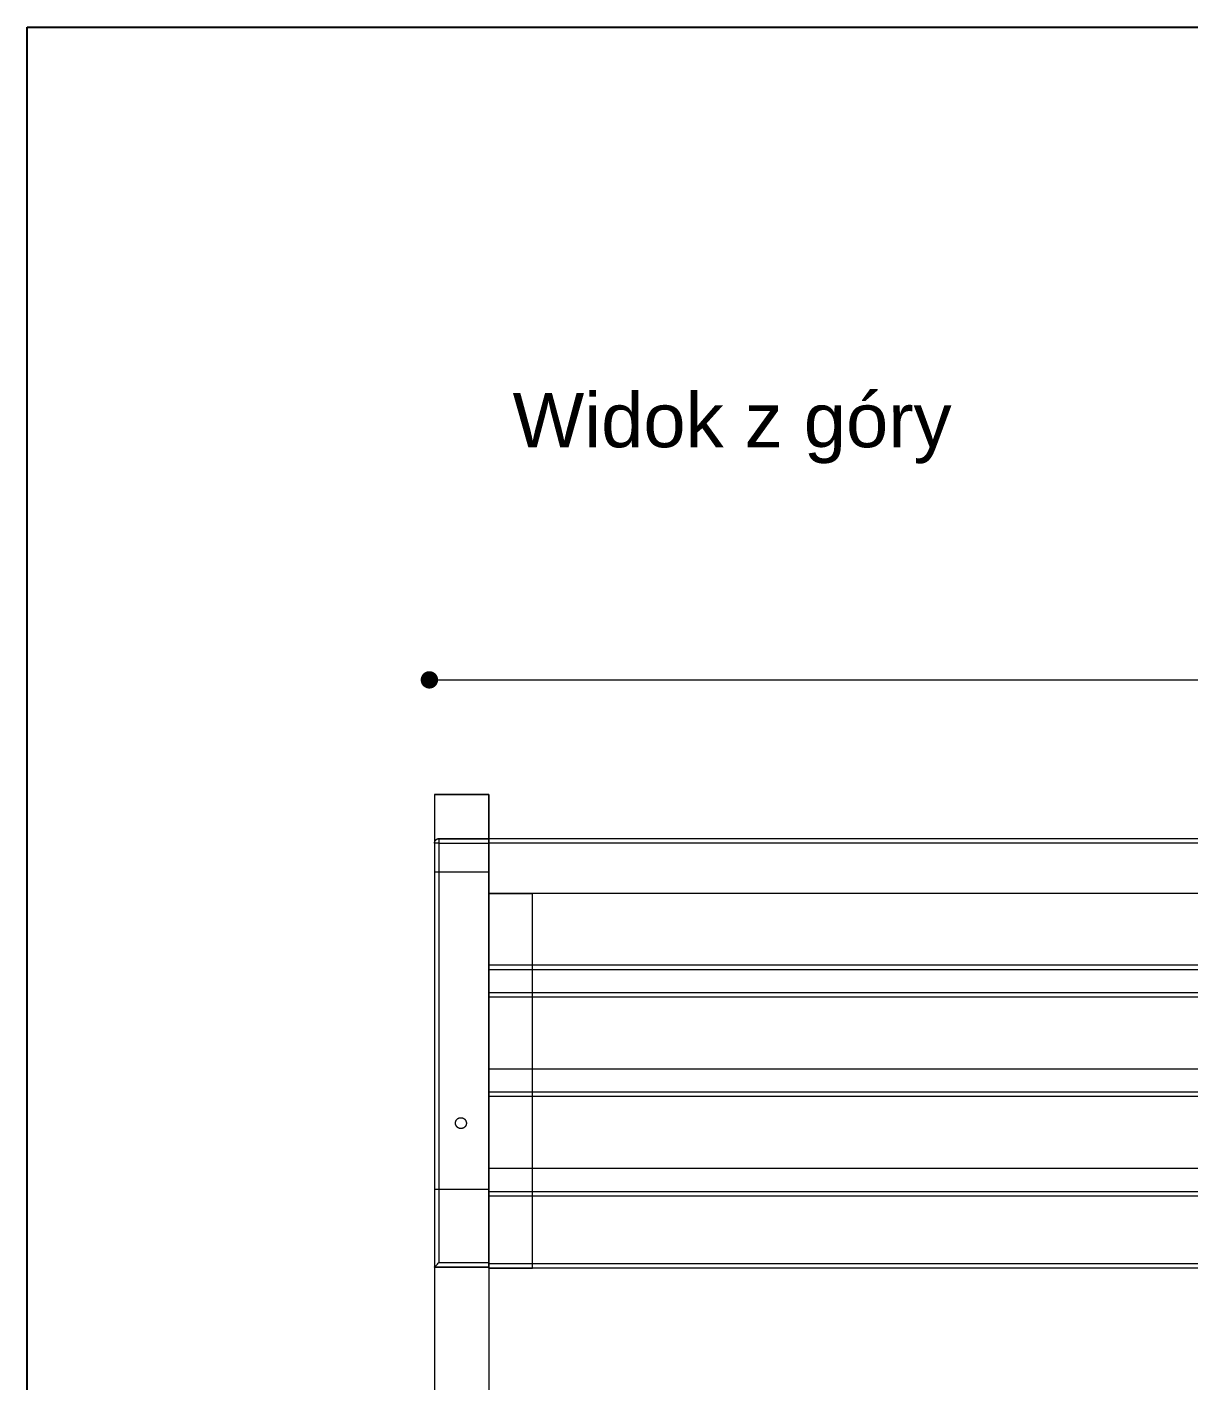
# Model space of a CAD drawing. Header units: millimetres. Extents: x 27531 to 32481, y 14140 to 19587.
# Drawn here: x 27531 to 28599, y 18343 to 19587 of the extents above; entities that cross this region are included whole.
import ezdxf

# ---------------------------------------------------------------- set-up
doc = ezdxf.new("R2010")
doc.units = ezdxf.units.MM
doc.header["$LTSCALE"] = 3
doc.layers.add('Warstwa 1', color=7, linetype='Continuous')
doc.layers.add('WymiaryARTUR', color=7, linetype='Continuous', lineweight=25)
doc.styles.get("Standard").update_dxf_attribs({"font": 'arial.ttf'})
doc.dimstyles.new('MATEUSZ', dxfattribs={"dimtxt": 35, "dimasz": 16, "dimexe": 0.18, "dimexo": 0.0625, "dimgap": 0.09, "dimtad": 0, "dimdec": 0, "dimdsep": 46, "dimtxsty": 'Standard', "dimblk": 'DOT', "dimcen": 0.09, "dimse1": 1, "dimse2": 1, "dimadec": 0, "dimazin": 0, "dimtfac": 1, "dimtdec": 0, "dimtofl": 0, "dimtmove": 0, "dimatfit": 3, "dimfxl": 1, "dimtolj": 1, "dimtzin": 0, "dimlwd": 9, "dimlwe": 9, "dimarcsym": 0})

# ---------------------------------------------------------------- blocks, each defined once
blk = doc.blocks.new('_Dot')
at = {"color": 0, "linetype": 'ByBlock', "lineweight": -2}
blk.add_line((-0.5, 0), (-1, 0), dxfattribs=at)
at = {"color": 0, "linetype": 'ByBlock', "const_width": 0.5}
blk.add_lwpolyline([(-0.25, 0, 1), (0.25, 0, 1)], format="xyb", close=True, dxfattribs=at)
blk = doc.blocks.new('*D22')
at = {"layer": 'Defpoints', "color": 0, "linetype": 'Continuous', "transparency": 16777216}
for p in [(29500.6, 18987.1), (27900.6, 18911.9), (29500.6, 18911.9)]:
    blk.add_point(p, dxfattribs=at)
at = {"layer": 'WymiaryARTUR', "color": 0, "linetype": 'Continuous', "lineweight": 9, "transparency": 16777216}
for p, q in [((27916.6, 18987.1), (28654.4, 18987.1)), ((29484.6, 18987.1), (28755.7, 18987.1))]:
    blk.add_line(p, q, dxfattribs=at)
at = {"layer": 'WymiaryARTUR', "color": 0, "linetype": 'Continuous', "lineweight": 9, "transparency": 16777216, "xscale": 16, "yscale": 16, "zscale": 16, "rotation": 180}
blk.add_blockref('_Dot', (27900.6, 18987.1), dxfattribs=at)
at = {"layer": 'WymiaryARTUR', "color": 0, "linetype": 'Continuous', "lineweight": 9, "transparency": 16777216, "xscale": 16, "yscale": 16, "zscale": 16}
blk.add_blockref('_Dot', (29500.6, 18987.1), dxfattribs=at)
at = {"layer": 'WymiaryARTUR', "color": 0, "linetype": 'Continuous', "transparency": 16777216, "insert": (28654.5, 18987.1), "char_height": 35, "attachment_point": 4}
blk.add_mtext('\\A1;1600', dxfattribs=at)
blk = doc.blocks.new('eweq')
at = {"layer": 'Warstwa 1', "color": 7, "lineweight": 18}
for points in [[(35307.24, 17001.06), (35307.24, 17001.06)], [(35313.59, 17001.06), (35313.59, 17001.06)], [(35307.75, 16995.39), (35307.24, 16995.39)], [(35307.24, 16995.39), (35307.24, 16946.01)], [(35307.75, 16995.89), (35313.59, 16995.89)], [(35313.59, 16995.89), (35307.75, 16995.89)], [(35307.75, 16995.89), (35307.75, 16995.39)], [(35307.75, 16995.39), (35307.75, 16946.52)], [(35307.75, 16995.39), (35313.59, 16995.39)], [(35313.59, 16995.89), (35313.59, 16995.89)], [(35504.09, 16995.89), (35313.59, 16995.89)], [(35313.59, 16995.89), (35313.59, 16995.89)], [(35504.09, 16995.39), (35313.59, 16995.39)], [(35313.59, 16989.54), (35313.59, 16981.16)], [(35313.59, 16989.54), (35313.59, 16989.54)], [(35313.59, 16980.65), (35313.59, 16989.54)], [(35313.59, 16989.54), (35313.59, 16989.54)], [(35313.59, 16989.54), (35318.67, 16989.54)], [(35313.59, 16989.54), (35313.59, 16989.54)], [(35313.59, 16989.54), (35318.67, 16989.54)], [(35313.59, 16945.89), (35313.59, 16989.54)], [(35313.59, 16945.89), (35313.59, 16989.54)], [(35318.67, 16989.54), (35318.67, 16989.54)], [(35318.67, 16945.89), (35318.67, 16989.54)], [(35318.67, 16945.89), (35318.67, 16989.54)], [(35504.09, 16981.16), (35313.59, 16981.16)], [(35504.09, 16980.65), (35313.59, 16980.65)], [(35313.59, 16980.65), (35313.59, 16980.65)], [(35504.09, 16977.95), (35313.59, 16977.95)], [(35313.59, 16977.95), (35313.59, 16977.95)], [(35313.59, 16969.06), (35313.59, 16977.95)], [(35504.09, 16977.45), (35313.59, 16977.45)], [(35313.59, 16977.45), (35313.59, 16969.06)], [(35313.59, 16969.06), (35313.59, 16969.06)], [(35504.09, 16966.37), (35313.59, 16966.37)], [(35313.59, 16966.37), (35313.59, 16966.37)], [(35504.09, 16966.37), (35313.59, 16966.37)], [(35504.09, 16965.86), (35313.59, 16965.86)], [(35313.59, 16957.48), (35313.59, 16965.86)], [(35504.09, 16965.86), (35313.59, 16965.86)], [(35313.59, 16965.86), (35313.59, 16957.48)], [(35313.59, 16957.48), (35313.59, 16957.48)], [(35504.09, 16954.78), (35313.59, 16954.78)], [(35504.09, 16954.78), (35313.59, 16954.78)], [(35313.59, 16954.78), (35313.59, 16954.78)], [(35504.09, 16954.27), (35313.59, 16954.27)], [(35313.59, 16954.27), (35313.59, 16946.4)], [(35504.09, 16954.27), (35313.59, 16954.27)], [(35313.59, 16945.89), (35313.59, 16954.27)], [(35307.75, 16946.52), (35313.59, 16946.52)], [(35313.59, 16946.01), (35307.24, 16946.01)], [(35307.24, 16946.01), (35313.59, 16946.01)], [(35313.59, 16946.01), (35307.24, 16946.01)], [(35307.24, 16946.01), (35307.24, 16946.01)], [(35504.09, 16946.4), (35313.59, 16946.4)], [(35313.59, 16946.01), (35313.59, 16946.01)], [(35504.09, 16945.89), (35313.59, 16945.89)], [(35313.59, 16945.89), (35313.59, 16945.89)], [(35313.59, 16945.89), (35318.67, 16945.89)], [(35313.59, 16945.89), (35313.59, 16945.89)], [(35313.59, 16945.89), (35318.67, 16945.89)], [(35318.67, 16945.89), (35318.67, 16945.89)]]:
    blk.add_lwpolyline(points, dxfattribs=at)
for points in [[(35313.59, 17001.06), (35311.47, 17001.06), (35309.35, 17001.06), (35307.24, 17001.06)], [(35307.24, 17001.06), (35307.24, 16985.71), (35307.24, 16970.37), (35307.24, 16955.03)], [(35307.24, 17001.06), (35307.24, 16998.05), (35307.24, 16995.05), (35307.24, 16992.05)], [(35313.59, 17001.06), (35311.47, 17001.06), (35309.35, 17001.06), (35307.24, 17001.06)], [(35307.24, 17001.06), (35307.24, 16968.93), (35307.24, 16936.8), (35307.24, 16904.67)], [(35307.24, 17001.06), (35307.24, 16968.93), (35307.24, 16936.8), (35307.24, 16904.67)], [(35307.24, 17001.06), (35309.35, 17001.06), (35311.47, 17001.06), (35313.59, 17001.06)], [(35313.59, 17001.06), (35313.59, 16985.71), (35313.59, 16970.37), (35313.59, 16955.03)], [(35313.59, 16992.05), (35313.59, 16995.05), (35313.59, 16998.05), (35313.59, 17001.06)], [(35313.59, 17001.06), (35313.59, 16968.93), (35313.59, 16936.8), (35313.59, 16904.67)], [(35313.59, 17001.06), (35313.59, 16968.93), (35313.59, 16936.8), (35313.59, 16904.67)], [(35307.24, 16995.39), (35307.24, 16978.93), (35307.24, 16962.47), (35307.24, 16946.01)], [(35313.59, 16995.89), (35313.59, 16979.27), (35313.59, 16962.64), (35313.59, 16946.01)], [(35504.09, 16995.89), (35440.59, 16995.89), (35377.09, 16995.89), (35313.59, 16995.89)], [(35313.59, 16995.89), (35313.59, 16993.78), (35313.59, 16991.66), (35313.59, 16989.54)], [(35313.59, 16995.39), (35313.59, 16979.1), (35313.59, 16962.81), (35313.59, 16946.52)], [(35313.59, 16989.54), (35313.59, 16991.49), (35313.59, 16993.44), (35313.59, 16995.39)], [(35307.24, 16992.05), (35309.35, 16992.05), (35311.47, 16992.05), (35313.59, 16992.05)], [(35307.24, 16992.05), (35307.24, 16976.7), (35307.24, 16961.36), (35307.24, 16946.01)], [(35313.59, 16992.05), (35313.59, 16976.7), (35313.59, 16961.36), (35313.59, 16946.01)], [(35504.09, 16989.54), (35440.59, 16989.54), (35377.09, 16989.54), (35313.59, 16989.54)], [(35504.09, 16989.54), (35440.59, 16989.54), (35377.09, 16989.54), (35313.59, 16989.54)], [(35504.09, 16989.54), (35440.59, 16989.54), (35377.09, 16989.54), (35313.59, 16989.54)], [(35504.09, 16989.54), (35440.59, 16989.54), (35377.09, 16989.54), (35313.59, 16989.54)], [(35504.09, 16980.65), (35440.59, 16980.65), (35377.09, 16980.65), (35313.59, 16980.65)], [(35504.09, 16977.95), (35440.59, 16977.95), (35377.09, 16977.95), (35313.59, 16977.95)], [(35504.09, 16969.06), (35440.59, 16969.06), (35377.09, 16969.06), (35313.59, 16969.06)], [(35504.09, 16969.06), (35440.59, 16969.06), (35377.09, 16969.06), (35313.59, 16969.06)], [(35504.09, 16957.48), (35440.59, 16957.48), (35377.09, 16957.48), (35313.59, 16957.48)], [(35504.09, 16957.48), (35440.59, 16957.48), (35377.09, 16957.48), (35313.59, 16957.48)], [(35307.24, 16955.03), (35307.24, 16952.02), (35307.24, 16949.02), (35307.24, 16946.01)], [(35313.59, 16955.03), (35311.47, 16955.03), (35309.35, 16955.03), (35307.24, 16955.03)], [(35313.59, 16946.01), (35313.59, 16949.02), (35313.59, 16952.02), (35313.59, 16955.03)], [(35504.09, 16945.89), (35440.59, 16945.89), (35377.09, 16945.89), (35313.59, 16945.89)]]:
    blk.add_open_spline(points, degree=3, dxfattribs=at)
for points, knots in [([(35307.24, 16995.39), (35307.24, 16995.45), (35307.25, 16995.52), (35307.28, 16995.58), (35307.33, 16995.71), (35307.42, 16995.8), (35307.55, 16995.85), (35307.62, 16995.88), (35307.68, 16995.89), (35307.75, 16995.89)], [0, 0, 0, 0, 1, 1, 1, 2, 2, 2, 3, 3, 3, 3]), ([(35307.75, 16995.89), (35307.71, 16995.89), (35307.67, 16995.89), (35307.63, 16995.88), (35307.6, 16995.87), (35307.56, 16995.86), (35307.53, 16995.84), (35307.49, 16995.83), (35307.46, 16995.81), (35307.43, 16995.78), (35307.4, 16995.76), (35307.37, 16995.73), (35307.35, 16995.7), (35307.33, 16995.67), (35307.31, 16995.64), (35307.29, 16995.61), (35307.27, 16995.58), (35307.26, 16995.54), (35307.25, 16995.5), (35307.24, 16995.46), (35307.24, 16995.43), (35307.24, 16995.39)], [0, 0, 0, 0, 1, 1, 1, 2, 2, 2, 3, 3, 3, 4, 4, 4, 5, 5, 5, 6, 6, 6, 7, 7, 7, 7]), ([(35313.59, 16995.39), (35313.59, 16995.42), (35313.59, 16995.46), (35313.59, 16995.5), (35313.59, 16995.53), (35313.59, 16995.57), (35313.59, 16995.61), (35313.59, 16995.64), (35313.59, 16995.67), (35313.59, 16995.7), (35313.59, 16995.73), (35313.59, 16995.76), (35313.59, 16995.78), (35313.59, 16995.81), (35313.59, 16995.82), (35313.59, 16995.84), (35313.59, 16995.86), (35313.59, 16995.87), (35313.59, 16995.88), (35313.59, 16995.89), (35313.59, 16995.89), (35313.59, 16995.89)], [0, 0, 0, 0, 1, 1, 1, 2, 2, 2, 3, 3, 3, 4, 4, 4, 5, 5, 5, 6, 6, 6, 7, 7, 7, 7]), ([(35313.59, 16995.89), (35313.59, 16995.89), (35313.59, 16995.88), (35313.59, 16995.86), (35313.59, 16995.85), (35313.59, 16995.82), (35313.59, 16995.78), (35313.59, 16995.74), (35313.59, 16995.7), (35313.59, 16995.65), (35313.59, 16995.6), (35313.59, 16995.55), (35313.59, 16995.5), (35313.59, 16995.46), (35313.59, 16995.42), (35313.59, 16995.39)], [0, 0, 0, 0, 1, 1, 1, 2, 2, 2, 3, 3, 3, 4, 4, 4, 5, 5, 5, 5]), ([(35313.59, 16981.16), (35313.59, 16981.11), (35313.59, 16981.04), (35313.59, 16980.99), (35313.59, 16980.94), (35313.59, 16980.88), (35313.59, 16980.84), (35313.59, 16980.79), (35313.59, 16980.76), (35313.59, 16980.73), (35313.59, 16980.7), (35313.59, 16980.68), (35313.59, 16980.67), (35313.59, 16980.66), (35313.59, 16980.65), (35313.59, 16980.65)], [0, 0, 0, 0, 1, 1, 1, 2, 2, 2, 3, 3, 3, 4, 4, 4, 5, 5, 5, 5]), ([(35313.59, 16977.95), (35313.59, 16977.95), (35313.59, 16977.94), (35313.59, 16977.92), (35313.59, 16977.91), (35313.59, 16977.87), (35313.59, 16977.84), (35313.59, 16977.8), (35313.59, 16977.76), (35313.59, 16977.71), (35313.59, 16977.66), (35313.59, 16977.61), (35313.59, 16977.55), (35313.59, 16977.52), (35313.59, 16977.48), (35313.59, 16977.45)], [0, 0, 0, 0, 1, 1, 1, 2, 2, 2, 3, 3, 3, 4, 4, 4, 5, 5, 5, 5]), ([(35313.59, 16966.37), (35313.59, 16966.37), (35313.59, 16966.35), (35313.59, 16966.34), (35313.59, 16966.32), (35313.59, 16966.29), (35313.59, 16966.25), (35313.59, 16966.21), (35313.59, 16966.17), (35313.59, 16966.12), (35313.59, 16966.07), (35313.59, 16966.02), (35313.59, 16965.97), (35313.59, 16965.93), (35313.59, 16965.9), (35313.59, 16965.86)], [0, 0, 0, 0, 1, 1, 1, 2, 2, 2, 3, 3, 3, 4, 4, 4, 5, 5, 5, 5]), ([(35313.59, 16965.86), (35313.59, 16965.91), (35313.59, 16965.98), (35313.59, 16966.03), (35313.59, 16966.08), (35313.59, 16966.14), (35313.59, 16966.18), (35313.59, 16966.22), (35313.59, 16966.26), (35313.59, 16966.29), (35313.59, 16966.32), (35313.59, 16966.34), (35313.59, 16966.35), (35313.59, 16966.36), (35313.59, 16966.37), (35313.59, 16966.37)], [0, 0, 0, 0, 1, 1, 1, 2, 2, 2, 3, 3, 3, 4, 4, 4, 5, 5, 5, 5]), ([(35309.69, 16962.78), (35309.69, 16962.76), (35309.69, 16962.76), (35309.7, 16962.74), (35309.7, 16962.72), (35309.7, 16962.7), (35309.7, 16962.68), (35309.71, 16962.66), (35309.71, 16962.65), (35309.71, 16962.63), (35309.72, 16962.6), (35309.72, 16962.59), (35309.73, 16962.57), (35309.74, 16962.55), (35309.74, 16962.54), (35309.75, 16962.52), (35309.76, 16962.5), (35309.76, 16962.49), (35309.77, 16962.47), (35309.78, 16962.45), (35309.79, 16962.44), (35309.8, 16962.42), (35309.82, 16962.4), (35309.83, 16962.39), (35309.84, 16962.37), (35309.85, 16962.36), (35309.86, 16962.35), (35309.88, 16962.33), (35309.89, 16962.32), (35309.9, 16962.31), (35309.92, 16962.29), (35309.93, 16962.28), (35309.95, 16962.27), (35309.96, 16962.26), (35309.98, 16962.25), (35309.99, 16962.24), (35310.01, 16962.23), (35310.03, 16962.22), (35310.04, 16962.21), (35310.06, 16962.2), (35310.08, 16962.19), (35310.09, 16962.19), (35310.11, 16962.18), (35310.13, 16962.17), (35310.15, 16962.17), (35310.16, 16962.16), (35310.18, 16962.16), (35310.2, 16962.15), (35310.22, 16962.15), (35310.24, 16962.15), (35310.26, 16962.14), (35310.27, 16962.14), (35310.29, 16962.14), (35310.31, 16962.14), (35310.33, 16962.14), (35310.35, 16962.14), (35310.37, 16962.14), (35310.39, 16962.14), (35310.41, 16962.15), (35310.42, 16962.15), (35310.44, 16962.15), (35310.46, 16962.15), (35310.48, 16962.16), (35310.5, 16962.16), (35310.52, 16962.17), (35310.54, 16962.17), (35310.55, 16962.18), (35310.57, 16962.19), (35310.59, 16962.2), (35310.6, 16962.2), (35310.62, 16962.21), (35310.64, 16962.22), (35310.65, 16962.23), (35310.67, 16962.24), (35310.69, 16962.25), (35310.7, 16962.26), (35310.72, 16962.27), (35310.73, 16962.28), (35310.75, 16962.3), (35310.76, 16962.31), (35310.77, 16962.32), (35310.79, 16962.34), (35310.8, 16962.35), (35310.81, 16962.36), (35310.82, 16962.38), (35310.84, 16962.39), (35310.85, 16962.41), (35310.86, 16962.42), (35310.87, 16962.44), (35310.88, 16962.46), (35310.89, 16962.47), (35310.9, 16962.49), (35310.9, 16962.51), (35310.91, 16962.52), (35310.92, 16962.54), (35310.93, 16962.56), (35310.93, 16962.57), (35310.94, 16962.59), (35310.94, 16962.61), (35310.95, 16962.63), (35310.95, 16962.64), (35310.96, 16962.67), (35310.96, 16962.68), (35310.96, 16962.7), (35310.96, 16962.73), (35310.96, 16962.74), (35310.96, 16962.75), (35310.96, 16962.79), (35310.96, 16962.8), (35310.96, 16962.81), (35310.96, 16962.82), (35310.96, 16962.83), (35310.96, 16962.86), (35310.96, 16962.86), (35310.95, 16962.89), (35310.95, 16962.91), (35310.95, 16962.92), (35310.94, 16962.95), (35310.94, 16962.97), (35310.93, 16962.98), (35310.92, 16963), (35310.92, 16963.02), (35310.91, 16963.03), (35310.9, 16963.05), (35310.89, 16963.07), (35310.89, 16963.08), (35310.87, 16963.1), (35310.86, 16963.12), (35310.86, 16963.13), (35310.84, 16963.15), (35310.83, 16963.16), (35310.82, 16963.18), (35310.81, 16963.19), (35310.8, 16963.21), (35310.78, 16963.22), (35310.77, 16963.23), (35310.76, 16963.25), (35310.74, 16963.26), (35310.73, 16963.27), (35310.71, 16963.28), (35310.7, 16963.29), (35310.68, 16963.3), (35310.67, 16963.32), (35310.65, 16963.32), (35310.63, 16963.33), (35310.62, 16963.34), (35310.6, 16963.35), (35310.58, 16963.36), (35310.57, 16963.37), (35310.55, 16963.37), (35310.53, 16963.38), (35310.51, 16963.38), (35310.49, 16963.39), (35310.48, 16963.39), (35310.46, 16963.4), (35310.44, 16963.4), (35310.42, 16963.4), (35310.4, 16963.41), (35310.38, 16963.41), (35310.37, 16963.41), (35310.35, 16963.41), (35310.33, 16963.41), (35310.31, 16963.41), (35310.29, 16963.41), (35310.27, 16963.41), (35310.25, 16963.41), (35310.23, 16963.4), (35310.22, 16963.4), (35310.2, 16963.4), (35310.18, 16963.39), (35310.16, 16963.39), (35310.14, 16963.38), (35310.12, 16963.38), (35310.11, 16963.37), (35310.09, 16963.36), (35310.07, 16963.36), (35310.05, 16963.35), (35310.04, 16963.34), (35310.02, 16963.33), (35310, 16963.32), (35309.99, 16963.31), (35309.97, 16963.3), (35309.96, 16963.29), (35309.94, 16963.28), (35309.93, 16963.27), (35309.91, 16963.25), (35309.9, 16963.24), (35309.89, 16963.23), (35309.87, 16963.22), (35309.86, 16963.2), (35309.85, 16963.19), (35309.83, 16963.17), (35309.82, 16963.16), (35309.81, 16963.14), (35309.8, 16963.13), (35309.79, 16963.11), (35309.78, 16963.1), (35309.77, 16963.08), (35309.76, 16963.06), (35309.76, 16963.05), (35309.75, 16963.03), (35309.74, 16963.01), (35309.73, 16963), (35309.73, 16962.97), (35309.72, 16962.96), (35309.72, 16962.94), (35309.71, 16962.92), (35309.71, 16962.9), (35309.7, 16962.89), (35309.7, 16962.86), (35309.7, 16962.85), (35309.7, 16962.84), (35309.7, 16962.8), (35309.69, 16962.79), (35309.69, 16962.79), (35309.69, 16962.78), (35309.69, 16962.78)], [0, 0, 0, 0, 1, 1, 1, 2, 2, 2, 3, 3, 3, 4, 4, 4, 5, 5, 5, 6, 6, 6, 7, 7, 7, 8, 8, 8, 9, 9, 9, 10, 10, 10, 11, 11, 11, 12, 12, 12, 13, 13, 13, 14, 14, 14, 15, 15, 15, 16, 16, 16, 17, 17, 17, 18, 18, 18, 19, 19, 19, 20, 20, 20, 21, 21, 21, 22, 22, 22, 23, 23, 23, 24, 24, 24, 25, 25, 25, 26, 26, 26, 27, 27, 27, 28, 28, 28, 29, 29, 29, 30, 30, 30, 31, 31, 31, 32, 32, 32, 33, 33, 33, 34, 34, 34, 35, 35, 35, 36, 36, 36, 37, 37, 37, 38, 38, 38, 39, 39, 39, 40, 40, 40, 41, 41, 41, 42, 42, 42, 43, 43, 43, 44, 44, 44, 45, 45, 45, 46, 46, 46, 47, 47, 47, 48, 48, 48, 49, 49, 49, 50, 50, 50, 51, 51, 51, 52, 52, 52, 53, 53, 53, 54, 54, 54, 55, 55, 55, 56, 56, 56, 57, 57, 57, 58, 58, 58, 59, 59, 59, 60, 60, 60, 61, 61, 61, 62, 62, 62, 63, 63, 63, 64, 64, 64, 65, 65, 65, 66, 66, 66, 67, 67, 67, 68, 68, 68, 69, 69, 69, 70, 70, 70, 71, 71, 71, 72, 72, 72, 72]), ([(35309.69, 16962.78), (35309.69, 16962.76), (35309.69, 16962.76), (35309.7, 16962.74), (35309.7, 16962.72), (35309.7, 16962.7), (35309.7, 16962.68), (35309.71, 16962.66), (35309.71, 16962.65), (35309.71, 16962.63), (35309.72, 16962.6), (35309.72, 16962.59), (35309.73, 16962.57), (35309.74, 16962.55), (35309.74, 16962.54), (35309.75, 16962.52), (35309.76, 16962.5), (35309.76, 16962.49), (35309.77, 16962.47), (35309.78, 16962.45), (35309.79, 16962.44), (35309.8, 16962.42), (35309.82, 16962.4), (35309.83, 16962.39), (35309.84, 16962.37), (35309.85, 16962.36), (35309.86, 16962.35), (35309.88, 16962.33), (35309.89, 16962.32), (35309.9, 16962.31), (35309.92, 16962.29), (35309.93, 16962.28), (35309.95, 16962.27), (35309.96, 16962.26), (35309.98, 16962.25), (35309.99, 16962.24), (35310.01, 16962.23), (35310.03, 16962.22), (35310.04, 16962.21), (35310.06, 16962.2), (35310.08, 16962.19), (35310.09, 16962.19), (35310.11, 16962.18), (35310.13, 16962.17), (35310.15, 16962.17), (35310.16, 16962.16), (35310.18, 16962.16), (35310.2, 16962.15), (35310.22, 16962.15), (35310.24, 16962.15), (35310.26, 16962.14), (35310.27, 16962.14), (35310.29, 16962.14), (35310.31, 16962.14), (35310.33, 16962.14), (35310.35, 16962.14), (35310.37, 16962.14), (35310.39, 16962.14), (35310.41, 16962.15), (35310.42, 16962.15), (35310.44, 16962.15), (35310.46, 16962.15), (35310.48, 16962.16), (35310.5, 16962.16), (35310.52, 16962.17), (35310.54, 16962.17), (35310.55, 16962.18), (35310.57, 16962.19), (35310.59, 16962.2), (35310.6, 16962.2), (35310.62, 16962.21), (35310.64, 16962.22), (35310.65, 16962.23), (35310.67, 16962.24), (35310.69, 16962.25), (35310.7, 16962.26), (35310.72, 16962.27), (35310.73, 16962.28), (35310.75, 16962.3), (35310.76, 16962.31), (35310.77, 16962.32), (35310.79, 16962.34), (35310.8, 16962.35), (35310.81, 16962.36), (35310.82, 16962.38), (35310.84, 16962.39), (35310.85, 16962.41), (35310.86, 16962.42), (35310.87, 16962.44), (35310.88, 16962.46), (35310.89, 16962.47), (35310.9, 16962.49), (35310.9, 16962.51), (35310.91, 16962.52), (35310.92, 16962.54), (35310.93, 16962.56), (35310.93, 16962.57), (35310.94, 16962.59), (35310.94, 16962.61), (35310.95, 16962.63), (35310.95, 16962.64), (35310.96, 16962.67), (35310.96, 16962.68), (35310.96, 16962.7), (35310.96, 16962.73), (35310.96, 16962.74), (35310.96, 16962.75), (35310.96, 16962.79), (35310.96, 16962.8), (35310.96, 16962.81), (35310.96, 16962.82), (35310.96, 16962.83), (35310.96, 16962.86), (35310.96, 16962.86), (35310.95, 16962.89), (35310.95, 16962.91), (35310.95, 16962.92), (35310.94, 16962.95), (35310.94, 16962.97), (35310.93, 16962.98), (35310.92, 16963), (35310.92, 16963.02), (35310.91, 16963.03), (35310.9, 16963.05), (35310.89, 16963.07), (35310.89, 16963.08), (35310.87, 16963.1), (35310.86, 16963.12), (35310.86, 16963.13), (35310.84, 16963.15), (35310.83, 16963.16), (35310.82, 16963.18), (35310.81, 16963.19), (35310.8, 16963.21), (35310.78, 16963.22), (35310.77, 16963.23), (35310.76, 16963.25), (35310.74, 16963.26), (35310.73, 16963.27), (35310.71, 16963.28), (35310.7, 16963.29), (35310.68, 16963.3), (35310.67, 16963.32), (35310.65, 16963.32), (35310.63, 16963.33), (35310.62, 16963.34), (35310.6, 16963.35), (35310.58, 16963.36), (35310.57, 16963.37), (35310.55, 16963.37), (35310.53, 16963.38), (35310.51, 16963.38), (35310.49, 16963.39), (35310.48, 16963.39), (35310.46, 16963.4), (35310.44, 16963.4), (35310.42, 16963.4), (35310.4, 16963.41), (35310.38, 16963.41), (35310.37, 16963.41), (35310.35, 16963.41), (35310.33, 16963.41), (35310.31, 16963.41), (35310.29, 16963.41), (35310.27, 16963.41), (35310.25, 16963.41), (35310.23, 16963.4), (35310.22, 16963.4), (35310.2, 16963.4), (35310.18, 16963.39), (35310.16, 16963.39), (35310.14, 16963.38), (35310.12, 16963.38), (35310.11, 16963.37), (35310.09, 16963.36), (35310.07, 16963.36), (35310.05, 16963.35), (35310.04, 16963.34), (35310.02, 16963.33), (35310, 16963.32), (35309.99, 16963.31), (35309.97, 16963.3), (35309.96, 16963.29), (35309.94, 16963.28), (35309.93, 16963.27), (35309.91, 16963.25), (35309.9, 16963.24), (35309.89, 16963.23), (35309.87, 16963.22), (35309.86, 16963.2), (35309.85, 16963.19), (35309.83, 16963.17), (35309.82, 16963.16), (35309.81, 16963.14), (35309.8, 16963.13), (35309.79, 16963.11), (35309.78, 16963.1), (35309.77, 16963.08), (35309.76, 16963.06), (35309.76, 16963.05), (35309.75, 16963.03), (35309.74, 16963.01), (35309.73, 16963), (35309.73, 16962.97), (35309.72, 16962.96), (35309.72, 16962.94), (35309.71, 16962.92), (35309.71, 16962.9), (35309.7, 16962.89), (35309.7, 16962.86), (35309.7, 16962.85), (35309.7, 16962.84), (35309.7, 16962.8), (35309.69, 16962.79), (35309.69, 16962.79), (35309.69, 16962.78), (35309.69, 16962.78)], [0, 0, 0, 0, 1, 1, 1, 2, 2, 2, 3, 3, 3, 4, 4, 4, 5, 5, 5, 6, 6, 6, 7, 7, 7, 8, 8, 8, 9, 9, 9, 10, 10, 10, 11, 11, 11, 12, 12, 12, 13, 13, 13, 14, 14, 14, 15, 15, 15, 16, 16, 16, 17, 17, 17, 18, 18, 18, 19, 19, 19, 20, 20, 20, 21, 21, 21, 22, 22, 22, 23, 23, 23, 24, 24, 24, 25, 25, 25, 26, 26, 26, 27, 27, 27, 28, 28, 28, 29, 29, 29, 30, 30, 30, 31, 31, 31, 32, 32, 32, 33, 33, 33, 34, 34, 34, 35, 35, 35, 36, 36, 36, 37, 37, 37, 38, 38, 38, 39, 39, 39, 40, 40, 40, 41, 41, 41, 42, 42, 42, 43, 43, 43, 44, 44, 44, 45, 45, 45, 46, 46, 46, 47, 47, 47, 48, 48, 48, 49, 49, 49, 50, 50, 50, 51, 51, 51, 52, 52, 52, 53, 53, 53, 54, 54, 54, 55, 55, 55, 56, 56, 56, 57, 57, 57, 58, 58, 58, 59, 59, 59, 60, 60, 60, 61, 61, 61, 62, 62, 62, 63, 63, 63, 64, 64, 64, 65, 65, 65, 66, 66, 66, 67, 67, 67, 68, 68, 68, 69, 69, 69, 70, 70, 70, 71, 71, 71, 72, 72, 72, 72]), ([(35313.59, 16954.78), (35313.59, 16954.78), (35313.59, 16954.77), (35313.59, 16954.75), (35313.59, 16954.73), (35313.59, 16954.7), (35313.59, 16954.66), (35313.59, 16954.63), (35313.59, 16954.58), (35313.59, 16954.53), (35313.59, 16954.48), (35313.59, 16954.43), (35313.59, 16954.38), (35313.59, 16954.34), (35313.59, 16954.31), (35313.59, 16954.27)], [0, 0, 0, 0, 1, 1, 1, 2, 2, 2, 3, 3, 3, 4, 4, 4, 5, 5, 5, 5]), ([(35313.59, 16954.27), (35313.59, 16954.32), (35313.59, 16954.39), (35313.59, 16954.44), (35313.59, 16954.49), (35313.59, 16954.55), (35313.59, 16954.59), (35313.59, 16954.64), (35313.59, 16954.67), (35313.59, 16954.7), (35313.59, 16954.73), (35313.59, 16954.75), (35313.59, 16954.77), (35313.59, 16954.77), (35313.59, 16954.78), (35313.59, 16954.78)], [0, 0, 0, 0, 1, 1, 1, 2, 2, 2, 3, 3, 3, 4, 4, 4, 5, 5, 5, 5]), ([(35307.24, 16946.01), (35307.24, 16946.01), (35307.24, 16946.01), (35307.24, 16946.01), (35307.25, 16946.02), (35307.25, 16946.02), (35307.26, 16946.03), (35307.27, 16946.04), (35307.28, 16946.05), (35307.29, 16946.06), (35307.29, 16946.06), (35307.31, 16946.08), (35307.32, 16946.09), (35307.33, 16946.1), (35307.34, 16946.11), (35307.36, 16946.13), (35307.4, 16946.17), (35307.45, 16946.22), (35307.51, 16946.28), (35307.56, 16946.33), (35307.62, 16946.39), (35307.68, 16946.45), (35307.7, 16946.47), (35307.72, 16946.49), (35307.75, 16946.52)], [0, 0, 0, 0, 1, 1, 1, 2, 2, 2, 3, 3, 3, 4, 4, 4, 5, 5, 5, 6, 6, 6, 7, 7, 7, 8, 8, 8, 8]), ([(35313.59, 16946.01), (35313.59, 16946.01), (35313.59, 16946.01), (35313.59, 16946.02), (35313.59, 16946.03), (35313.59, 16946.04), (35313.59, 16946.06), (35313.59, 16946.07), (35313.59, 16946.1), (35313.59, 16946.12), (35313.59, 16946.14), (35313.59, 16946.17), (35313.59, 16946.2), (35313.59, 16946.23), (35313.59, 16946.26), (35313.59, 16946.29), (35313.59, 16946.33), (35313.59, 16946.36), (35313.59, 16946.4), (35313.59, 16946.44), (35313.59, 16946.47), (35313.59, 16946.52)], [0, 0, 0, 0, 1, 1, 1, 2, 2, 2, 3, 3, 3, 4, 4, 4, 5, 5, 5, 6, 6, 6, 7, 7, 7, 7]), ([(35313.59, 16946.4), (35313.59, 16946.34), (35313.59, 16946.27), (35313.59, 16946.22), (35313.59, 16946.17), (35313.59, 16946.12), (35313.59, 16946.07), (35313.59, 16946.03), (35313.59, 16945.99), (35313.59, 16945.96), (35313.59, 16945.93), (35313.59, 16945.91), (35313.59, 16945.9), (35313.59, 16945.89), (35313.59, 16945.89), (35313.59, 16945.89)], [0, 0, 0, 0, 1, 1, 1, 2, 2, 2, 3, 3, 3, 4, 4, 4, 5, 5, 5, 5])]:
    blk.add_open_spline(points, degree=3, knots=knots, dxfattribs=at)

msp = doc.modelspace()

# ---------------------------------------------------------------- linework, layer by layer
msp.add_lwpolyline([(27530.6, 19587.1), (32481, 19587.1), (32481, 14139.6), (27530.6, 14139.6)], close=True)

# ---------------------------------------------------------------- block references
at = {"xscale": 7.89, "yscale": 7.89, "zscale": 7.89}
msp.add_blockref('eweq', (-250668.9, -115256.6), dxfattribs=at)

# ---------------------------------------------------------------- texts
at = {"insert": (27977.1, 19250.9), "char_height": 50, "attachment_point": 1}
msp.add_mtext_dynamic_manual_height_columns('Widok z góry', width=1167.306, gutter_width=1, heights=[0], dxfattribs=at)

# ---------------------------------------------------------------- dimensions: what is measured, and where the dimension line sits
at = {"layer": 'WymiaryARTUR', "color": 7, "linetype": 'Continuous'}
dim = msp.add_linear_dim(base=(29500.6, 18987.1), p1=(27900.6, 18911.9), p2=(29500.6, 18911.9), dimstyle='MATEUSZ', dxfattribs=at)
dim.commit()
dim.dimension.update_dxf_attribs({"geometry": '*D22', "text_midpoint": (28705.1, 18987.1), "dimtype": 160})

doc.saveas('drawing.dxf')
